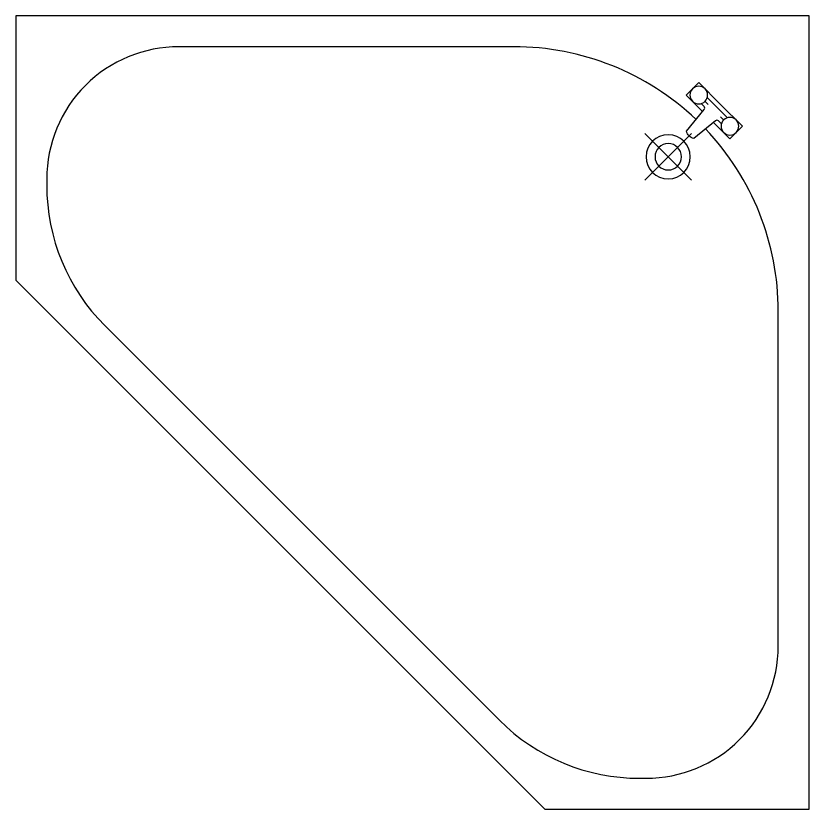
# Model space of a CAD drawing. Header units: inches. Extents: x 242965 to 445791, y 236206 to 423703.
# Drawn here: x 382537 to 383937, y 357253 to 358653 of the extents above; entities that cross this region are included whole.
import ezdxf

# ---------------------------------------------------------------- set-up
doc = ezdxf.new("R2010")
doc.units = ezdxf.units.IN
doc.header["$MEASUREMENT"] = 0
doc.layers.add('9', color=251, linetype='Continuous', lineweight=13)
doc.layers.add('netmanh', color=9, linetype='Continuous')

# ---------------------------------------------------------------- blocks, each defined once
blk = doc.blocks.new('BATHCO1')
at = {"color": 0, "linetype": 'Continuous'}
for p, q in [((-372.8, 372.8), (-266.7, 266.7)), ((-266.7, 372.8), (-372.8, 266.7))]:
    blk.add_line(p, q, dxfattribs=at)
blk.add_lwpolyline([(-1800, 0), (-1800, 600), (-600, 1800), (0, 1800), (0, 0)], close=True, dxfattribs=at)
for points in [[(-1730, 370), (-1730, 384.6, -0.198912), (-1598.2, 702.8), (-702.8, 1598.2, -0.198912), (-384.6, 1730), (-370, 1730, -0.414214), (-70, 1430), (-70, 670, -0.192307), (-235.1, 256.7)], [(-256.7, 235.1, -0.192307), (-670, 70), (-1430, 70, -0.414214), (-1730, 370)], [(-199, 245.2), (-205.8, 238.5, -0.385832), (-212.5, 238.1), (-261.7, 278.6, 0.270314), (-278.6, 261.7), (-238.1, 212.5, -0.385832), (-238.5, 205.8), (-245.2, 199)], [(-199, 245.2), (-205.8, 238.5, -0.385832), (-212.5, 238.1), (-261.7, 278.6, 0.270314), (-278.6, 261.7), (-238.1, 212.5, -0.385832), (-238.5, 205.8), (-245.2, 199)]]:
    blk.add_lwpolyline(points, format="xyb", dxfattribs=at)
for points in [[(-216.8, 241.6), (-179.7, 278.7), (-165.6, 264.6), (-151.4, 250.4), (-200.9, 200.9), (-250.4, 151.4), (-264.6, 165.6), (-278.7, 179.7), (-241.6, 216.8)], [(-216.8, 241.6), (-179.7, 278.7), (-165.6, 264.6), (-151.4, 250.4), (-200.9, 200.9), (-250.4, 151.4), (-264.6, 165.6), (-278.7, 179.7), (-241.6, 216.8)], [(-193.9, 236.3), (-201.2, 228.9)], [(-193.9, 236.3), (-201.2, 228.9)], [(-231.1, 184.9), (-184.9, 231.1)], [(-231.1, 184.9), (-184.9, 231.1)], [(-236.3, 193.9), (-228.9, 201.2)], [(-236.3, 193.9), (-228.9, 201.2)]]:
    blk.add_lwpolyline(points, dxfattribs=at)
for centre, radius in [((-319.7, 319.7), 50), ((-319.7, 319.7), 30), ((-179.7, 250.4), 20), ((-179.7, 250.4), 20), ((-250.4, 179.7), 20), ((-250.4, 179.7), 20)]:
    blk.add_circle(centre, radius, dxfattribs=at)
blk = doc.blocks.new('A$C6E985F0C')
at = {"layer": 'netmanh', "xscale": 0.6666666666666666, "yscale": 0.6666666666666666, "zscale": 0.6666666666666666, "rotation": 180}
blk.add_blockref('BATHCO1', (0, 1200), dxfattribs=at)

msp = doc.modelspace()

# ---------------------------------------------------------------- block references
at = {"layer": '9', "ltscale": 50, "xscale": -1.166666666686069, "yscale": 1.166666666627862, "zscale": 1.166666666666667}
msp.add_blockref('A$C6E985F0C', (383937.465, 357253.4), dxfattribs=at)

doc.saveas('drawing.dxf')
